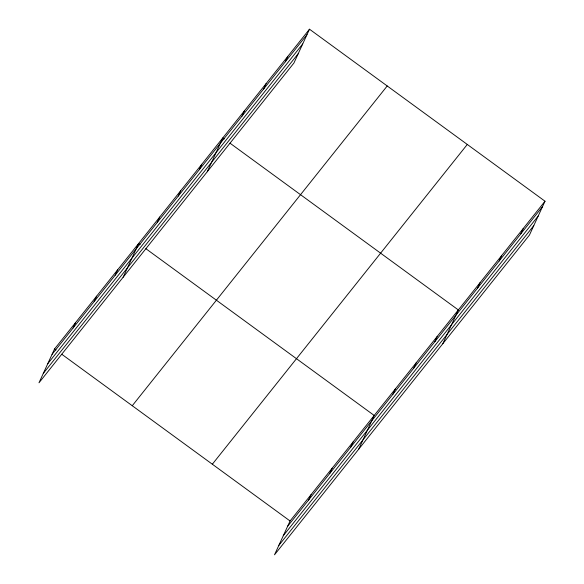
<?xml version="1.0" encoding="UTF-8"?>
<svg xmlns="http://www.w3.org/2000/svg" width="584" height="584" viewBox="0 0 584 584"><rect width="100%" height="100%" fill="white"/><g stroke="black" fill="none" stroke-linecap="round" stroke-linejoin="round"><path stroke-width="0.88" d="M309.491 29.2L54.538 348.969L38.989 382.783L293.934 63.014L309.491 29.2L545.011 201.217L529.462 235.031L274.509 554.8L290.065 520.986L545.011 201.217M73.095 327.974L75.577 322.587M94.126 301.592L96.608 296.205M115.165 275.21L117.639 269.823M123.122 277.261L138.678 243.44L140.116 244.492M157.227 222.453L159.709 217.066M178.266 196.071L180.741 190.683M199.297 169.688L201.772 164.301M207.254 171.74L222.811 137.919L224.249 138.97M242.002 116.128L244.477 110.741M263.669 88.95L266.151 83.563M285.342 61.773L287.824 56.378M308.615 499.992L311.097 494.604M329.653 473.609L332.128 468.222M350.685 447.227L353.159 441.84M358.642 449.279L374.198 415.458L145.869 248.696M392.747 394.47L395.229 389.083M413.786 368.088L416.261 362.701M434.817 341.706L437.299 336.318M442.774 343.757L458.331 309.936L230.008 143.175M477.522 288.146L480.004 282.758M499.196 260.968L501.671 255.58M520.862 233.79L523.344 228.395M52.064 354.357L307.016 34.587M47.749 363.737L302.694 43.968M43.304 373.402L298.249 53.633M132.261 405.734L387.214 85.965M212.342 464.214L467.288 144.452M287.583 526.374L542.536 206.605M283.269 535.754L538.222 215.985M278.823 545.419L533.776 225.65M54.538 348.969L55.984 350.02M61.736 354.225L290.065 520.986"/></g></svg>
